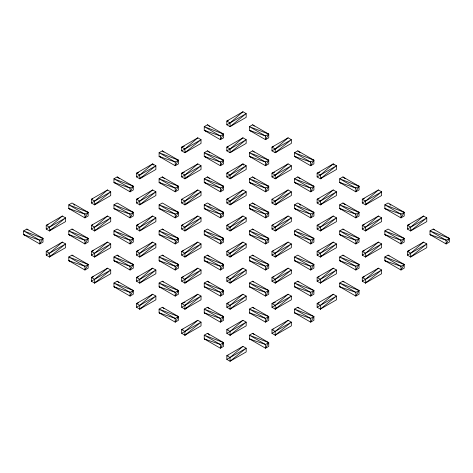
<?xml version="1.0" encoding="UTF-8"?>
<svg xmlns="http://www.w3.org/2000/svg" width="473" height="473" viewBox="0 0 473 473"><rect width="100%" height="100%" fill="white"/><g stroke="black" fill="none" stroke-linecap="round" stroke-linejoin="round"><path stroke-width="0.71" d="M43.002 238.362L39.773 243.95L23.65 234.638L23.65 230.913L26.872 229.05L43.002 238.362L43.002 242.087L39.773 243.95L39.773 240.225L23.65 230.913L43.002 238.362L39.773 240.225L23.65 234.638L24.986 235.152M88.149 212.294L84.927 217.882L68.798 208.569L68.798 204.844L72.026 202.988L88.149 212.294L88.149 216.019L84.927 217.882L84.927 214.157L68.798 204.844L88.149 212.294L84.927 214.157L68.798 208.569L71.47 209.598M88.149 238.362L84.927 243.95L68.798 234.638L68.798 230.913L72.026 229.05L88.149 238.362L88.149 242.087L84.927 243.95L84.927 240.225L68.798 230.913L88.149 238.362L84.927 240.225L68.798 234.638L71.47 235.666M88.149 264.431L84.927 270.012L68.798 260.706L68.798 256.981L72.026 255.118L88.149 264.431L88.149 268.156L84.927 270.012L84.927 266.293L68.798 256.981L88.149 264.431L84.927 266.293L68.798 260.706L70.802 261.474M133.297 186.226L130.075 191.813L113.952 182.501L113.952 178.782L117.174 176.92L133.297 186.226L133.297 189.951L130.075 191.813L130.075 188.088L113.952 178.782L133.297 186.226L130.075 188.088L113.952 182.501L116.618 183.53M133.297 212.294L130.075 217.882L113.952 208.569L113.952 204.844L117.174 202.988L133.297 212.294L133.297 216.019L130.075 217.882L130.075 214.157L113.952 204.844L133.297 212.294L130.075 214.157L113.952 208.569L115.95 209.344M133.297 238.362L130.075 243.95L113.952 234.638L113.952 230.913L117.174 229.05L133.297 238.362L133.297 242.087L130.075 243.95L130.075 240.225L113.952 230.913L133.297 238.362L130.075 240.225L113.952 234.638L115.282 235.152M178.451 160.158L175.223 165.745L159.099 156.439L159.099 152.714L162.328 150.852L178.451 160.158L178.451 163.883L175.223 165.745L175.223 162.02L159.099 152.714L178.451 160.158L175.223 162.02L159.099 156.439L161.772 157.462M133.297 264.431L130.075 270.012L113.952 260.706L113.952 256.981L117.174 255.118L133.297 264.431L133.297 268.156L130.075 270.012L130.075 266.293L113.952 256.981L133.297 264.431L130.075 266.293L113.952 260.706L117.286 261.989M178.451 186.226L175.223 191.813L159.099 182.501L159.099 178.782L162.328 176.92L178.451 186.226L178.451 189.951L175.223 191.813L175.223 188.088L159.099 178.782L178.451 186.226L175.223 188.088L159.099 182.501L161.772 183.53M133.297 290.499L130.075 296.08L113.952 286.774L113.952 283.049L117.174 281.187L133.297 290.499L133.297 294.218L130.075 296.08L130.075 292.355L113.952 283.049L133.297 290.499L130.075 292.355L113.952 286.774L115.95 287.543M178.451 212.294L175.223 217.882L159.099 208.569L159.099 204.844L162.328 202.988L178.451 212.294L178.451 216.019L175.223 217.882L175.223 214.157L159.099 204.844L178.451 212.294L175.223 214.157L159.099 208.569L161.772 209.598M223.599 134.096L220.377 139.677L204.247 130.371L204.247 126.646L207.476 124.783L223.599 134.096L223.599 137.814L220.377 139.677L220.377 135.958L204.247 126.646L223.599 134.096L220.377 135.958L204.247 130.371L206.92 131.399M178.451 238.362L175.223 243.95L159.099 234.638L159.099 230.913L162.328 229.05L178.451 238.362L178.451 242.087L175.223 243.95L175.223 240.225L159.099 230.913L178.451 238.362L175.223 240.225L159.099 234.638L161.772 235.666M223.599 160.158L220.377 165.745L204.247 156.439L204.247 152.714L207.476 150.852L223.599 160.158L223.599 163.883L220.377 165.745L220.377 162.02L204.247 152.714L223.599 160.158L220.377 162.02L204.247 156.439L206.92 157.462M178.451 264.431L175.223 270.012L159.099 260.706L159.099 256.981L162.328 255.118L178.451 264.431L178.451 268.156L175.223 270.012L175.223 266.293L159.099 256.981L178.451 264.431L175.223 266.293L159.099 260.706L161.104 261.474M223.599 186.226L220.377 191.813L204.247 182.501L204.247 178.782L207.476 176.92L223.599 186.226L223.599 189.951L220.377 191.813L220.377 188.088L204.247 178.782L223.599 186.226L220.377 188.088L204.247 182.501L206.252 183.276M178.451 290.499L175.223 296.08L159.099 286.774L159.099 283.049L162.328 281.187L178.451 290.499L178.451 294.218L175.223 296.08L175.223 292.355L159.099 283.049L178.451 290.499L175.223 292.355L159.099 286.774L161.104 287.543M223.599 212.294L220.377 217.882L204.247 208.569L204.247 204.844L207.476 202.988L223.599 212.294L223.599 216.019L220.377 217.882L220.377 214.157L204.247 204.844L223.599 212.294L220.377 214.157L204.247 208.569L205.584 209.084M268.753 134.096L265.524 139.677L249.401 130.371L249.401 126.646L252.623 124.783L268.753 134.096L268.753 137.814L265.524 139.677L265.524 135.958L249.401 126.646L268.753 134.096L265.524 135.958L249.401 130.371L252.068 131.399M178.451 316.561L175.223 322.148L159.099 312.842L159.099 309.117L162.328 307.255L178.451 316.561L178.451 320.286L175.223 322.148L175.223 318.424L159.099 309.117L178.451 316.561L175.223 318.424L159.099 312.842L161.104 313.611M223.599 238.362L220.377 243.95L204.247 234.638L204.247 230.913L207.476 229.05L223.599 238.362L223.599 242.087L220.377 243.95L220.377 240.225L204.247 230.913L223.599 238.362L220.377 240.225L204.247 234.638L205.584 235.152M268.753 160.158L265.524 165.745L249.401 156.439L249.401 152.714L252.623 150.852L268.753 160.158L268.753 163.883L265.524 165.745L265.524 162.02L249.401 152.714L268.753 160.158L265.524 162.02L249.401 156.439L252.068 157.462M223.599 264.431L220.377 270.012L204.247 260.706L204.247 256.981L207.476 255.118L223.599 264.431L223.599 268.156L220.377 270.012L220.377 266.293L204.247 256.981L223.599 264.431L220.377 266.293L204.247 260.706L207.588 261.989M268.753 186.226L265.524 191.813L249.401 182.501L249.401 178.782L252.623 176.92L268.753 186.226L268.753 189.951L265.524 191.813L265.524 188.088L249.401 178.782L268.753 186.226L265.524 188.088L249.401 182.501L252.068 183.53M223.599 290.499L220.377 296.08L204.247 286.774L204.247 283.049L207.476 281.187L223.599 290.499L223.599 294.218L220.377 296.08L220.377 292.355L204.247 283.049L223.599 290.499L220.377 292.355L204.247 286.774L206.252 287.543M268.753 212.294L265.524 217.882L249.401 208.569L249.401 204.844L252.623 202.988L268.753 212.294L268.753 216.019L265.524 217.882L265.524 214.157L249.401 204.844L268.753 212.294L265.524 214.157L249.401 208.569L252.068 209.598M223.599 316.561L220.377 322.148L204.247 312.842L204.247 309.117L207.476 307.255L223.599 316.561L223.599 320.286L220.377 322.148L220.377 318.424L204.247 309.117L223.599 316.561L220.377 318.424L204.247 312.842L206.252 313.611M268.753 238.362L265.524 243.95L249.401 234.638L249.401 230.913L252.623 229.05L268.753 238.362L268.753 242.087L265.524 243.95L265.524 240.225L249.401 230.913L268.753 238.362L265.524 240.225L249.401 234.638L250.737 235.152M313.901 160.158L310.672 165.745L294.549 156.439L294.549 152.714L297.777 150.852L313.901 160.158L313.901 163.883L310.672 165.745L310.672 162.02L294.549 152.714L313.901 160.158L310.672 162.02L294.549 156.439L297.221 157.462M223.599 342.629L220.377 348.217L204.247 338.905L204.247 335.186L207.476 333.323L223.599 342.629L223.599 346.354L220.377 348.217L220.377 344.492L204.247 335.186L223.599 342.629L220.377 344.492L204.247 338.905L206.252 339.679M268.753 264.431L265.524 270.012L249.401 260.706L249.401 256.981L252.623 255.118L268.753 264.431L268.753 268.156L265.524 270.012L265.524 266.293L249.401 256.981L268.753 264.431L265.524 266.293L249.401 260.706L251.4 261.474M313.901 186.226L310.672 191.813L294.549 182.501L294.549 178.782L297.777 176.92L313.901 186.226L313.901 189.951L310.672 191.813L310.672 188.088L294.549 178.782L313.901 186.226L310.672 188.088L294.549 182.501L296.553 183.276M268.753 290.499L265.524 296.08L249.401 286.774L249.401 283.049L252.623 281.187L268.753 290.499L268.753 294.218L265.524 296.08L265.524 292.355L249.401 283.049L268.753 290.499L265.524 292.355L249.401 286.774L251.4 287.543M313.901 212.294L310.672 217.882L294.549 208.569L294.549 204.844L297.777 202.988L313.901 212.294L313.901 216.019L310.672 217.882L310.672 214.157L294.549 204.844L313.901 212.294L310.672 214.157L294.549 208.569L295.885 209.084M268.753 316.561L265.524 322.148L249.401 312.842L249.401 309.117L252.623 307.255L268.753 316.561L268.753 320.286L265.524 322.148L265.524 318.424L249.401 309.117L268.753 316.561L265.524 318.424L249.401 312.842L251.4 313.611M313.901 238.362L310.672 243.95L294.549 234.638L294.549 230.913L297.777 229.05L313.901 238.362L313.901 242.087L310.672 243.95L310.672 240.225L294.549 230.913L313.901 238.362L310.672 240.225L294.549 234.638L295.885 235.152M268.753 342.629L265.524 348.217L249.401 338.905L249.401 335.186L252.623 333.323L268.753 342.629L268.753 346.354L265.524 348.217L265.524 344.492L249.401 335.186L268.753 342.629L265.524 344.492L249.401 338.905L251.4 339.679M313.901 264.431L310.672 270.012L294.549 260.706L294.549 256.981L297.777 255.118L313.901 264.431L313.901 268.156L310.672 270.012L310.672 266.293L294.549 256.981L313.901 264.431L310.672 266.293L294.549 260.706L296.553 261.474M359.048 186.226L355.826 191.813L339.703 182.501L339.703 178.782L342.925 176.92L359.048 186.226L359.048 189.951L355.826 191.813L355.826 188.088L339.703 178.782L359.048 186.226L355.826 188.088L339.703 182.501L342.369 183.53M313.901 290.499L310.672 296.08L294.549 286.774L294.549 283.049L297.777 281.187L313.901 290.499L313.901 294.218L310.672 296.08L310.672 292.355L294.549 283.049L313.901 290.499L310.672 292.355L294.549 286.774L296.553 287.543M359.048 212.294L355.826 217.882L339.703 208.569L339.703 204.844L342.925 202.988L359.048 212.294L359.048 216.019L355.826 217.882L355.826 214.157L339.703 204.844L359.048 212.294L355.826 214.157L339.703 208.569L342.369 209.598M313.901 316.561L310.672 322.148L294.549 312.842L294.549 309.117L297.777 307.255L313.901 316.561L313.901 320.286L310.672 322.148L310.672 318.424L294.549 309.117L313.901 316.561L310.672 318.424L294.549 312.842L296.553 313.611M359.048 238.362L355.826 243.95L339.703 234.638L339.703 230.913L342.925 229.05L359.048 238.362L359.048 242.087L355.826 243.95L355.826 240.225L339.703 230.913L359.048 238.362L355.826 240.225L339.703 234.638L341.033 235.152M359.048 264.431L355.826 270.012L339.703 260.706L339.703 256.981L342.925 255.118L359.048 264.431L359.048 268.156L355.826 270.012L355.826 266.293L339.703 256.981L359.048 264.431L355.826 266.293L339.703 260.706L341.701 261.474M359.048 290.499L355.826 296.08L339.703 286.774L339.703 283.049L342.925 281.187L359.048 290.499L359.048 294.218L355.826 296.08L355.826 292.355L339.703 283.049L359.048 290.499L355.826 292.355L339.703 286.774L341.701 287.543M404.202 212.294L400.974 217.882L384.851 208.569L384.851 204.844L388.073 202.988L404.202 212.294L404.202 216.019L400.974 217.882L400.974 214.157L384.851 204.844L404.202 212.294L400.974 214.157L384.851 208.569L386.187 209.084M404.202 238.362L400.974 243.95L384.851 234.638L384.851 230.913L388.073 229.05L404.202 238.362L404.202 242.087L400.974 243.95L400.974 240.225L384.851 230.913L404.202 238.362L400.974 240.225L384.851 234.638L386.187 235.152M404.202 264.431L400.974 270.012L384.851 260.706L384.851 256.981L388.073 255.118L404.202 264.431L404.202 268.156L400.974 270.012L400.974 266.293L384.851 256.981L404.202 264.431L400.974 266.293L384.851 260.706L386.849 261.474M449.35 238.362L446.128 243.95L429.998 234.638L429.998 230.913L433.227 229.05L449.35 238.362L449.35 242.087L446.128 243.95L446.128 240.225L429.998 230.913L449.35 238.362L446.128 240.225L429.998 234.638L431.335 235.152M46.224 229.05L65.576 217.882L49.452 230.913L49.452 227.188L62.347 216.019L65.576 217.882L65.576 221.606L49.452 230.913L46.224 229.05L46.224 225.331L62.347 216.019M49.452 230.913L51.598 229.05M91.378 202.988L110.723 191.813L94.6 204.844L94.6 201.126L107.501 189.951L110.723 191.813L110.723 195.538L94.6 204.844L91.378 202.988L91.378 199.263L107.501 189.951M94.6 204.844L96.752 202.988M46.224 255.118L65.576 243.95L49.452 256.981L49.452 253.256L62.347 242.087L65.576 243.95L65.576 247.669L49.452 256.981L46.224 255.118L46.224 251.394L62.347 242.087M136.526 176.92L155.877 165.745L139.748 178.782L139.748 175.057L152.649 163.883L155.877 165.745L155.877 169.47L139.748 178.782L136.526 176.92L136.526 173.195L152.649 163.883L153.364 165.124M49.452 256.981L51.598 255.118M139.748 178.782L142.438 176.453M91.378 229.05L110.723 217.882L94.6 230.913L94.6 227.188L107.501 216.019L110.723 217.882L110.723 221.606L94.6 230.913L91.378 229.05L91.378 225.331L107.501 216.019M181.673 150.852L201.025 139.677L184.902 152.714L184.902 148.989L197.803 137.814L201.025 139.677L201.025 143.402L184.902 152.714L181.673 150.852L181.673 147.127L197.803 137.814M94.6 230.913L96.214 229.517M184.902 152.714L185.978 151.78M136.526 202.988L155.877 191.813L139.748 204.844L139.748 201.126L152.649 189.951L155.877 191.813L155.877 195.538L139.748 204.844L136.526 202.988L136.526 199.263L152.649 189.951M226.827 124.783L246.173 113.615L230.049 126.646L230.049 122.921L242.951 111.752L246.173 113.615L246.173 117.334L230.049 126.646L226.827 124.783L226.827 121.058L242.951 111.752M139.748 204.844L141.362 203.449M91.378 255.118L110.723 243.95L94.6 256.981L94.6 253.256L107.501 242.087L110.723 243.95L110.723 247.669L94.6 256.981L91.378 255.118L91.378 251.394L107.501 242.087M181.673 176.92L201.025 165.745L184.902 178.782L184.902 175.057L197.803 163.883L201.025 165.745L201.025 169.47L184.902 178.782L181.673 176.92L181.673 173.195L197.803 163.883M94.6 256.981L96.214 255.586M184.902 178.782L187.048 176.92M136.526 229.05L155.877 217.882L139.748 230.913L139.748 227.188L152.649 216.019L155.877 217.882L155.877 221.606L139.748 230.913L136.526 229.05L136.526 225.331L152.649 216.019M226.827 150.852L246.173 139.677L230.049 152.714L230.049 148.989L242.951 137.814L246.173 139.677L246.173 143.402L230.049 152.714L226.827 150.852L226.827 147.127L242.951 137.814M139.748 230.913L141.362 229.517M91.378 281.187L94.6 279.324L107.501 268.156L110.723 270.012L110.723 273.737L94.6 283.049L91.378 281.187L91.378 277.462L107.501 268.156M181.673 202.988L201.025 191.813L184.902 204.844L184.902 201.126L197.803 189.951L201.025 191.813L201.025 195.538L184.902 204.844L181.673 202.988L181.673 199.263L197.803 189.951M94.6 283.049L110.723 270.012L94.6 279.324L94.6 283.049L96.214 281.654M184.902 204.844L187.048 202.988M136.526 255.118L139.748 253.256L152.649 242.087L155.877 243.95L155.877 247.669L139.748 256.981L136.526 255.118L136.526 251.394L152.649 242.087M226.827 176.92L246.173 165.745L230.049 178.782L230.049 175.057L242.951 163.883L246.173 165.745L246.173 169.47L230.049 178.782L226.827 176.92L226.827 173.195L242.951 163.883L243.666 165.124M139.748 256.981L155.877 243.95L139.748 253.256L139.748 256.981L140.824 256.053M230.049 178.782L231.664 177.381M181.673 229.05L184.902 227.188L197.803 216.019L201.025 217.882L201.025 221.606L184.902 230.913L181.673 229.05L181.673 225.331L197.803 216.019M271.975 150.852L291.327 139.677L275.197 152.714L275.197 148.989L288.098 137.814L291.327 139.677L291.327 143.402L275.197 152.714L271.975 150.852L271.975 147.127L288.098 137.814M184.902 230.913L201.025 217.882L184.902 227.188L184.902 230.913L186.51 229.517M275.197 152.714L276.273 151.78M136.526 281.187L155.877 270.012L139.748 283.049L139.748 279.324L152.649 268.156L155.877 270.012L155.877 273.737L139.748 283.049L136.526 281.187L136.526 277.462L152.649 268.156M226.827 202.988L246.173 191.813L230.049 204.844L230.049 201.126L242.951 189.951L246.173 191.813L246.173 195.538L230.049 204.844L226.827 202.988L226.827 199.263L242.951 189.951M139.748 283.049L140.824 282.115M230.049 204.844L231.664 203.449M181.673 255.118L201.025 243.95L184.902 256.981L184.902 253.256L197.803 242.087L201.025 243.95L201.025 247.669L184.902 256.981L181.673 255.118L181.673 251.394L197.803 242.087M271.975 176.92L291.327 165.745L275.197 178.782L275.197 175.057L288.098 163.883L291.327 165.745L291.327 169.47L275.197 178.782L271.975 176.92L271.975 173.195L288.098 163.883M184.902 256.981L186.51 255.586M275.197 178.782L277.349 176.92M136.526 307.255L155.877 296.08L139.748 309.117L139.748 305.392L152.649 294.218L155.877 296.08L155.877 299.805L139.748 309.117L136.526 307.255L136.526 303.53L152.649 294.218M226.827 229.05L246.173 217.882L230.049 230.913L230.049 227.188L242.951 216.019L246.173 217.882L246.173 221.606L230.049 230.913L226.827 229.05L226.827 225.331L242.951 216.019M139.748 309.117L140.824 308.183M230.049 230.913L231.664 229.517M181.673 281.187L201.025 270.012L184.902 283.049L184.902 279.324L197.803 268.156L201.025 270.012L201.025 273.737L184.902 283.049L181.673 281.187L181.673 277.462L197.803 268.156M271.975 202.988L291.327 191.813L275.197 204.844L275.197 201.126L288.098 189.951L291.327 191.813L291.327 195.538L275.197 204.844L271.975 202.988L271.975 199.263L288.098 189.951M184.902 283.049L186.51 281.654M275.197 204.844L277.349 202.988M226.827 255.118L246.173 243.95L230.049 256.981L230.049 253.256L242.951 242.087L246.173 243.95L246.173 247.669L230.049 256.981L226.827 255.118L226.827 251.394L242.951 242.087M317.123 176.92L336.474 165.745L320.351 178.782L320.351 175.057L333.252 163.883L336.474 165.745L336.474 169.47L320.351 178.782L317.123 176.92L317.123 173.195L333.252 163.883L333.968 165.124M230.049 256.981L231.664 255.586M320.351 178.782L321.965 177.381M181.673 307.255L201.025 296.08L184.902 309.117L184.902 305.392L197.803 294.218L201.025 296.08L201.025 299.805L184.902 309.117L181.673 307.255L181.673 303.53L197.803 294.218M271.975 229.05L291.327 217.882L275.197 230.913L275.197 227.188L288.098 216.019L291.327 217.882L291.327 221.606L275.197 230.913L271.975 229.05L271.975 225.331L288.098 216.019M184.902 309.117L186.51 307.722M275.197 230.913L277.349 229.05M226.827 281.187L246.173 270.012L230.049 283.049L230.049 279.324L242.951 268.156L246.173 270.012L246.173 273.737L230.049 283.049L226.827 281.187L226.827 277.462L242.951 268.156M317.123 202.988L336.474 191.813L320.351 204.844L320.351 201.126L333.252 189.951L336.474 191.813L336.474 195.538L320.351 204.844L317.123 202.988L317.123 199.263L333.252 189.951M230.049 283.049L231.126 282.115M320.351 204.844L321.965 203.449M181.673 333.323L201.025 322.148L184.902 335.186L184.902 331.461L197.803 320.286L201.025 322.148L201.025 325.873L184.902 335.186L181.673 333.323L181.673 329.598L197.803 320.286M271.975 255.118L291.327 243.95L275.197 256.981L275.197 253.256L288.098 242.087L291.327 243.95L291.327 247.669L275.197 256.981L271.975 255.118L271.975 251.394L288.098 242.087M184.902 335.186L185.978 334.251M275.197 256.981L276.811 255.586M226.827 307.255L246.173 296.08L230.049 309.117L230.049 305.392L242.951 294.218L246.173 296.08L246.173 299.805L230.049 309.117L226.827 307.255L226.827 303.53L242.951 294.218M317.123 229.05L336.474 217.882L320.351 230.913L320.351 227.188L333.252 216.019L336.474 217.882L336.474 221.606L320.351 230.913L317.123 229.05L317.123 225.331L333.252 216.019M230.049 309.117L231.126 308.183M320.351 230.913L321.965 229.517M271.975 281.187L291.327 270.012L275.197 283.049L275.197 279.324L288.098 268.156L291.327 270.012L291.327 273.737L275.197 283.049L271.975 281.187L271.975 277.462L288.098 268.156M362.277 202.988L381.622 191.813L365.499 204.844L365.499 201.126L378.4 189.951L381.622 191.813L381.622 195.538L365.499 204.844L362.277 202.988L362.277 199.263L378.4 189.951M275.197 283.049L276.811 281.654M365.499 204.844L367.651 202.988M226.827 333.323L246.173 322.148L230.049 335.186L230.049 331.461L242.951 320.286L246.173 322.148L246.173 325.873L230.049 335.186L226.827 333.323L226.827 329.598L242.951 320.286M317.123 255.118L336.474 243.95L320.351 256.981L320.351 253.256L333.252 242.087L336.474 243.95L336.474 247.669L320.351 256.981L317.123 255.118L317.123 251.394L333.252 242.087M230.049 335.186L231.126 334.251M320.351 256.981L321.965 255.586M271.975 307.255L291.327 296.08L275.197 309.117L275.197 305.392L288.098 294.218L291.327 296.08L291.327 299.805L275.197 309.117L271.975 307.255L271.975 303.53L288.098 294.218M362.277 229.05L381.622 217.882L365.499 230.913L365.499 227.188L378.4 216.019L381.622 217.882L381.622 221.606L365.499 230.913L362.277 229.05L362.277 225.331L378.4 216.019M275.197 309.117L276.811 307.722M365.499 230.913L367.651 229.05M226.827 359.385L246.173 348.217L230.049 361.248L230.049 357.523L242.951 346.354L246.173 348.217L246.173 351.942L230.049 361.248L226.827 359.385L226.827 355.666L242.951 346.354M317.123 281.187L336.474 270.012L320.351 283.049L320.351 279.324L333.252 268.156L336.474 270.012L336.474 273.737L320.351 283.049L317.123 281.187L317.123 277.462L333.252 268.156M320.351 283.049L321.427 282.115M271.975 333.323L291.327 322.148L275.197 335.186L275.197 331.461L288.098 320.286L291.327 322.148L291.327 325.873L275.197 335.186L271.975 333.323L271.975 329.598L288.098 320.286M362.277 255.118L381.622 243.95L365.499 256.981L365.499 253.256L378.4 242.087L381.622 243.95L381.622 247.669L365.499 256.981L362.277 255.118L362.277 251.394L378.4 242.087M275.197 335.186L276.273 334.251M365.499 256.981L367.113 255.586M317.123 307.255L336.474 296.08L320.351 309.117L320.351 305.392L333.252 294.218L336.474 296.08L336.474 299.805L320.351 309.117L317.123 307.255L317.123 303.53L333.252 294.218M407.424 229.05L426.776 217.882L410.653 230.913L410.653 227.188L423.548 216.019L426.776 217.882L426.776 221.606L410.653 230.913L407.424 229.05L407.424 225.331L423.548 216.019M320.351 309.117L321.427 308.183M410.653 230.913L412.261 229.517M362.277 281.187L381.622 270.012L365.499 283.049L365.499 279.324L378.4 268.156L381.622 270.012L381.622 273.737L365.499 283.049L362.277 281.187L362.277 277.462L378.4 268.156M365.499 283.049L367.113 281.654M407.424 255.118L426.776 243.95L410.653 256.981L410.653 253.256L423.548 242.087L426.776 243.95L426.776 247.669L410.653 256.981L407.424 255.118L407.424 251.394L423.548 242.087M410.653 256.981L412.261 255.586M228.169 120.597L226.827 121.058L230.049 122.921M184.364 146.198L181.673 147.127L184.902 148.989M138.542 172.497L136.526 173.195L139.748 175.057M228.169 146.66L226.827 147.127L230.049 148.989M92.72 198.796L91.378 199.263L94.6 201.126M184.364 172.261L181.673 173.195L184.902 175.057M48.24 224.628L46.224 225.331L49.452 227.188M273.317 146.66L271.975 147.127L275.197 148.989M138.542 198.565L136.526 199.263L139.748 201.126M228.169 172.728L226.827 173.195L230.049 175.057M92.72 224.864L91.378 225.331L94.6 227.188M48.24 250.696L46.224 251.394L49.452 253.256M274.665 172.261L271.975 173.195L275.197 175.057M138.542 224.628L136.526 225.331L139.748 227.188M228.843 198.565L226.827 199.263L230.049 201.126M93.388 250.696L91.378 251.394L94.6 253.256M319.813 172.261L317.123 173.195L320.351 175.057M183.021 224.864L181.673 225.331L184.902 227.188M138.542 250.696L136.526 251.394L139.748 253.256M228.843 224.628L226.827 225.331L230.049 227.188M93.388 276.764L91.378 277.462L94.6 279.324M319.139 198.565L317.123 199.263L320.351 201.126M183.69 250.696L181.673 251.394L184.902 253.256M273.317 224.864L271.975 225.331L275.197 227.188M138.542 276.764L136.526 277.462L139.748 279.324M364.293 198.565L362.277 199.263L365.499 201.126M228.843 250.696L226.827 251.394L230.049 253.256M319.139 224.628L317.123 225.331L320.351 227.188M183.69 276.764L181.673 277.462L184.902 279.324M273.317 250.932L271.975 251.394L275.197 253.256M138.542 302.832L136.526 303.53L139.748 305.392M364.293 224.628L362.277 225.331L365.499 227.188M228.843 276.764L226.827 277.462L230.049 279.324M319.139 250.696L317.123 251.394L320.351 253.256M185.032 302.365L181.673 303.53L184.902 305.392M409.441 224.628L407.424 225.331L410.653 227.188M273.991 276.764L271.975 277.462L275.197 279.324M364.293 250.696L362.277 251.394L365.499 253.256M228.843 302.832L226.827 303.53L230.049 305.392M319.139 276.764L317.123 277.462L320.351 279.324M183.021 329.131L181.673 329.598L184.902 331.461M409.441 250.696L407.424 251.394L410.653 253.256M275.333 302.365L271.975 303.53L275.197 305.392M364.293 276.764L362.277 277.462L365.499 279.324M228.169 329.131L226.827 329.598L230.049 331.461M319.139 302.832L317.123 303.53L320.351 305.392M273.317 329.131L271.975 329.598L275.197 331.461M228.169 355.199L226.827 355.666L230.049 357.523M271.975 199.263L275.197 201.126M181.673 199.263L184.902 201.126M433.227 229.05L434.338 229.949M389.74 204.336L390.858 205.235M342.925 176.92L345.148 178.717M297.777 150.852L300 152.649M252.623 124.783L254.291 126.131M342.925 202.988L345.148 204.785M297.777 176.92L300 178.717M388.073 255.118L389.184 256.017M252.623 150.852L254.291 152.2M342.925 229.05L344.037 229.949M207.476 124.783L209.699 126.581M299.444 204.336L300.556 205.235M252.623 176.92L254.846 178.717M342.925 255.118L344.037 256.017M207.476 150.852L209.699 152.649M252.623 202.988L254.846 204.785M342.925 281.187L344.037 282.085M207.476 176.92L209.699 178.717M162.328 150.852L163.995 152.2M252.623 229.05L253.735 229.949M209.143 204.336L210.254 205.235M297.777 281.187L298.889 282.085M162.328 176.92L164.551 178.717M252.623 255.118L253.735 256.017M297.777 307.255L298.889 308.154M252.623 281.187L253.735 282.085M117.174 176.92L119.397 178.717M207.476 255.118L209.143 256.467M162.328 229.05L163.439 229.949M252.623 307.255L254.291 308.603M207.476 281.187L209.143 282.535M162.328 255.118L163.439 256.017M252.623 333.323L254.291 334.671M207.476 307.255L209.143 308.603M73.693 204.336L74.805 205.235M162.328 281.187L163.439 282.085M117.174 255.118L118.841 256.467M207.476 333.323L209.699 335.12M72.026 229.05L73.138 229.949M162.328 307.255L163.995 308.603M117.174 281.187L118.841 282.535M72.026 255.118L73.138 256.017M26.872 229.05L27.99 229.949"/></g></svg>
